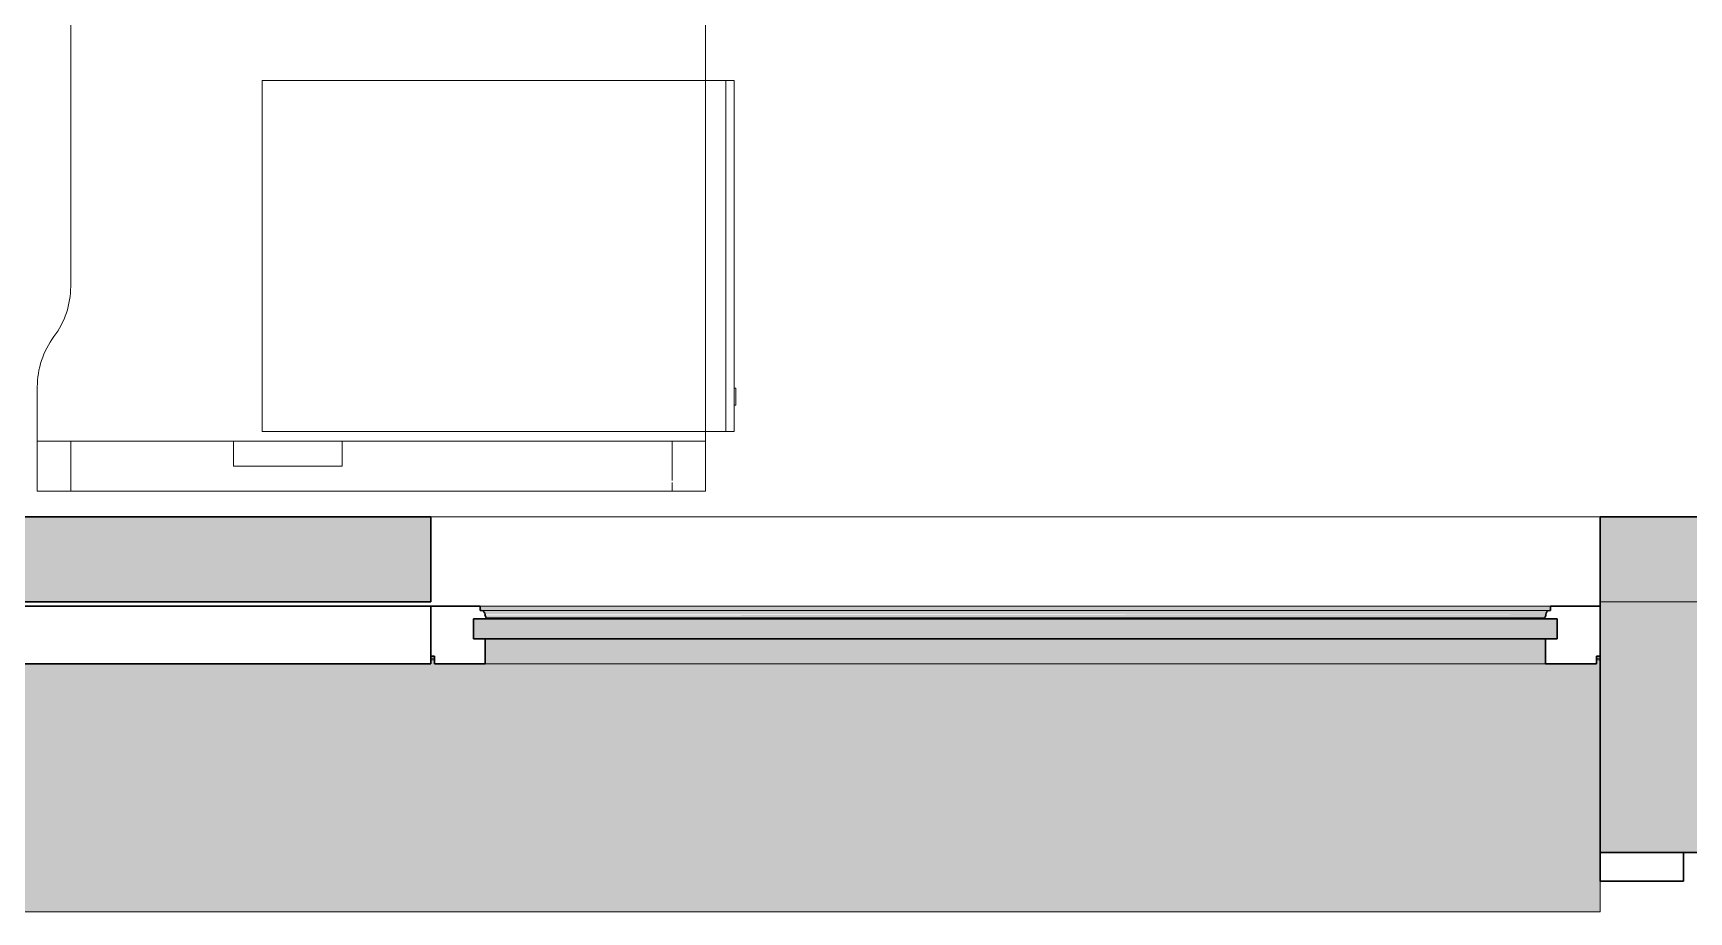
# Model space of a CAD drawing. Header units: millimetres. Extents: x 79795 to 317870, y -36033 to 97293.
# Drawn here: x 228192 to 230174, y 8896 to 9948 of the extents above; entities that cross this region are included whole.
import ezdxf

# ---------------------------------------------------------------- set-up
doc = ezdxf.new("R2010")
doc.units = ezdxf.units.MM
doc.header["$MEASUREMENT"] = 0
for name, color, linetype, lineweight in [('CSM-STL-XX-ZZ-M3-A-XXXX-00001_detached _19_04_21__rvt-1-Level 4$0$A-GLAZ', 7, 'CONTINUOUS', 9), ('CSM-STL-XX-ZZ-M3-A-XXXX-00001_detached _19_04_21__rvt-1-Level 4$0$A-WALL', 7, 'CONTINUOUS', 9), ('CSM-STL-XX-ZZ-M3-A-XXXX-00001_detached _19_04_21__rvt-1-Level 4$0$A-WALL-PATT', 7, 'CONTINUOUS', 9), ('CSM-STL-XX-ZZ-M3-A-XXXX-00001_detached _19_04_21__rvt-1-Level 4$0$I-WALL', 7, 'CONTINUOUS', 9), ('I-FURN', 8, 'CONTINUOUS', 9)]:
    doc.layers.add(name, color=color, linetype=linetype, lineweight=lineweight)

msp = doc.modelspace()

# ---------------------------------------------------------------- hatches: boundary and pattern name
at = {"layer": 'CSM-STL-XX-ZZ-M3-A-XXXX-00001_detached _19_04_21__rvt-1-Level 4$0$A-GLAZ'}
for points in [[(230004.8, 9257.2), (230008.6, 9257.2), (230008.6, 9262.2), (228727, 9262.2), (228727, 9257.2), (230002.8, 9257.2)], [(230016.6, 9223.3), (230016.6, 9247.2), (228719.1, 9247.2), (228719.1, 9223.3), (229746.4, 9223.3)], [(229148.4, 9252.3), (230002.8, 9252.3), (230004.6, 9255.9), (230004.8, 9257.2), (228729.9, 9256.7), (228732.6, 9253.6), (228733.3, 9252.3)], [(229746.4, 9248.3), (230001.4, 9248.3), (230002.6, 9252.3), (228733, 9251.2), (228734.3, 9248.3), (229148.4, 9248.3)], [(230001.4, 9247.2), (230001.4, 9248.3), (229746.4, 9247.2)], [(228733, 9193.3), (230002.6, 9193.3), (230002.6, 9223.3), (228733, 9223.3)], [(229746.4, 8896.3), (230067.8, 8896.3), (230067.8, 9198), (230063.5, 9198), (230063.5, 9193.3), (228672.2, 9193.3), (228672.2, 9198), (228667.8, 9198), (228667.8, 9193.3), (227183.8, 9193.3), (227183.8, 9198), (227179.5, 9198), (227179.5, 9193.3), (225788.2, 9193.3), (225788.2, 9198), (225783.8, 9198), (225783.8, 8896.3), (229148.4, 8896.3)]]:
    msp.add_hatch(color=256, dxfattribs=at).paths.add_polyline_path(points, flags=0)
h = msp.add_hatch(color=256, dxfattribs=at)
h.paths.add_polyline_path([(225847.4, 9255.5), (225844.6, 9257.2), (225845.9, 9256.1), (225847, 9255.6)], flags=0)
h.paths.add_polyline_path([(228731.4, 9255.5), (228728.6, 9257.2), (228729.9, 9256.1), (228731, 9255.6)], flags=0)
h = msp.add_hatch(color=256, dxfattribs=at)
h.paths.add_polyline_path([(230067.8, 9198), (230067.8, 9200.1), (230063.5, 9200.1), (230063.5, 9198)], flags=0)
h.paths.add_polyline_path([(228672.2, 9198), (228672.2, 9200.1), (228667.8, 9200.1), (228667.8, 9198)], flags=0)
h.paths.add_polyline_path([(227179.5, 9198), (227183.8, 9198), (227183.8, 9200.1), (227179.5, 9200.1)], flags=0)
h.paths.add_polyline_path([(225788.2, 9198), (225788.2, 9200.1), (225783.8, 9200.1), (225783.8, 9198)], flags=0)
at = {"layer": 'CSM-STL-XX-ZZ-M3-A-XXXX-00001_detached _19_04_21__rvt-1-Level 4$0$A-WALL-PATT'}
h = msp.add_hatch(color=256, dxfattribs=at)
h.paths.add_polyline_path([(230738.8, 9267.3), (230738.8, 9369.3), (230067.8, 9369.3), (230067.8, 9267.3), (230344.3, 9267.3)], flags=0)
h.paths.add_polyline_path([(225560.5, 9267.3), (225783.8, 9267.3), (225783.8, 9369.3), (224992.8, 9369.3), (224992.8, 9267.3)], flags=0)
h.paths.add_polyline_path([(223358.8, 9267.3), (223358.8, 9369.3), (222775.8, 9369.3), (222775.8, 9267.3)], flags=0)
for points in [[(228565.8, 9267.3), (228565.8, 9369.3), (227285.8, 9369.3), (227285.8, 9267.3), (228550.4, 9267.3)], [(228667.8, 9267.3), (228667.8, 9369.3), (228565.8, 9369.3), (228565.8, 9267.3)]]:
    msp.add_hatch(color=256, dxfattribs=at).paths.add_polyline_path(points, flags=0)
h = msp.add_hatch(color=256, dxfattribs=at)
h.paths.add_polyline_path([(230840.8, 8967.3), (230840.8, 9267.3), (230067.8, 9267.3), (230067.8, 8967.3), (230344.3, 8967.3)], flags=0)
h.paths.add_polyline_path([(225783.8, 8967.3), (225783.8, 9267.3), (224992.8, 9267.3), (224992.8, 8967.3), (225560.5, 8967.3)], flags=0)
h.paths.add_polyline_path([(223358.8, 8967.3), (223358.8, 9267.3), (222292.8, 9267.3), (222292.8, 8967.3), (222570.7, 8967.3)], flags=0)
h.paths.add_polyline_path([(212405, 8967.3), (212558.8, 8967.3), (212558.8, 9267.3), (211317.8, 9267.3), (211317.8, 8967.3), (211807.1, 8967.3)], flags=0)
h.paths.add_polyline_path([(206425.3, 8967.3), (207033.8, 8967.3), (207033.8, 9267.3), (202692.8, 9267.3), (202692.8, 8967.3), (205827.3, 8967.3)], flags=0)
h.paths.add_polyline_path([(198651.6, 8967.3), (199908.8, 8967.3), (199908.8, 9267.3), (197042.8, 9267.3), (197042.8, 8967.3)], flags=0)
h.paths.add_polyline_path([(190558.8, 8967.3), (190558.8, 9267.3), (187692.8, 9267.3), (187692.8, 8967.3), (189084, 8967.3)], flags=0)
h.paths.add_polyline_path([(184300.1, 8967.3), (184908.8, 8967.3), (184908.8, 9267.3), (180667.8, 9267.3), (180667.8, 8967.3), (183702.2, 8967.3)], flags=0)
h.paths.add_polyline_path([(170933.8, 8967.3), (170933.8, 9267.3), (169867.8, 9267.3), (169867.8, 8967.3), (170546.7, 8967.3)], flags=0)
h.paths.add_polyline_path([(167556.8, 8967.3), (168233.8, 8967.3), (168233.8, 9267.3), (167067.8, 9267.3), (167067.8, 8967.3)], flags=0)
h.paths.add_polyline_path([(156460.8, 8967.3), (156526.8, 8967.3), (156526.8, 9267.3), (156460.8, 9267.3)], flags=0)

# ---------------------------------------------------------------- linework, layer by layer
at = {"layer": 'CSM-STL-XX-ZZ-M3-A-XXXX-00001_detached _19_04_21__rvt-1-Level 4$0$A-GLAZ', "lineweight": 30}
for p, q in [((228667.8, 9262.2), (227183.8, 9262.2)), ((228667.8, 9193.3), (228667.8, 9262.2)), ((228727, 9262.2), (228667.8, 9262.2)), ((228667.8, 9262.2), (228667.8, 9202.3)), ((228727, 9257.2), (228727, 9262.2)), ((230008.6, 9262.2), (230008.6, 9257.2)), ((230067.8, 9262.2), (230008.6, 9262.2)), ((228719.1, 9247.2), (228719.1, 9223.3)), ((230016.6, 9247.2), (228719.1, 9247.2)), ((228719.1, 9223.3), (228719.1, 9247.2)), ((228719.1, 9247.2), (228734.3, 9247.2)), ((228728.6, 9257.2), (228727, 9257.2)), ((228734.3, 9247.2), (228734.3, 9248.3)), ((230001.4, 9248.3), (230001.4, 9247.2)), ((230001.4, 9247.2), (230016.6, 9247.2)), ((230008.6, 9257.2), (230007.1, 9257.2)), ((230016.6, 9223.3), (230016.6, 9247.2)), ((230016.6, 9247.2), (230016.6, 9223.3)), ((228719.1, 9223.3), (230016.6, 9223.3)), ((228733, 9223.3), (228719.1, 9223.3)), ((228733, 9193.3), (228733, 9223.3)), ((230016.6, 9223.3), (230002.6, 9223.3)), ((230002.6, 9223.3), (230002.6, 9193.3)), ((228667.8, 9202.3), (228672.2, 9202.3)), ((228672.2, 9202.3), (228672.2, 9193.3)), ((230063.5, 9193.3), (230063.5, 9202.3)), ((230063.5, 9202.3), (230067.8, 9202.3)), ((227183.8, 9193.3), (228667.8, 9193.3)), ((228672.2, 9193.3), (228733, 9193.3)), ((230002.6, 9193.3), (230063.5, 9193.3)), ((230067.8, 8967.3), (230067.8, 8933.3)), ((230167.8, 8933.3), (230167.8, 8967.3)), ((230067.8, 8933.3), (230167.8, 8933.3))]:
    msp.add_line(p, q, dxfattribs=at)
at = {"layer": 'CSM-STL-XX-ZZ-M3-A-XXXX-00001_detached _19_04_21__rvt-1-Level 4$0$A-GLAZ'}
for p, q in [((230008.6, 9262.2), (228727, 9262.2)), ((228727, 9257.2), (228728.6, 9257.2)), ((228728.6, 9257.2), (230007.1, 9257.2)), ((228734.3, 9248.3), (230001.4, 9248.3)), ((230007.1, 9257.2), (230008.6, 9257.2)), ((228667.8, 9200.1), (228672.2, 9200.1)), ((230063.5, 9200.1), (230067.8, 9200.1)), ((228667.8, 9198), (228672.2, 9198)), ((228733, 9193.3), (230002.6, 9193.3)), ((230063.5, 9198), (230067.8, 9198)), ((230067.8, 8933.3), (230067.8, 8896.3)), ((225783.8, 8896.3), (230067.8, 8896.3))]:
    msp.add_line(p, q, dxfattribs=at)
at = {"layer": 'CSM-STL-XX-ZZ-M3-A-XXXX-00001_detached _19_04_21__rvt-1-Level 4$0$A-GLAZ', "lineweight": 30}
for centre, radius, start, end in [((228727.5, 9252), 5.36, 3.4261, 78.0476), ((228740.2, 9252.7), 7.4, 183.4261, 216.5739), ((229995.5, 9252.7), 7.4, 323.4261, 356.5739), ((230008.2, 9252), 5.36, 101.9524, 176.5739)]:
    msp.add_arc(centre, radius, start, end, dxfattribs=at)
at = {"layer": 'CSM-STL-XX-ZZ-M3-A-XXXX-00001_detached _19_04_21__rvt-1-Level 4$0$A-GLAZ'}
for points, knots in [([(228731, 9255.9), (228730.9, 9256.1), (228730.5, 9256.4), (228729.7, 9256.9), (228729, 9257.1), (228728.6, 9257.2)], [-0.4, -0.4, -0.4, -0.4, -0.3, -0.2, 0, 0, 0, 0]), ([(228732.8, 9252.3), (228732.8, 9252.7), (228732.7, 9253.4), (228732.3, 9254.3), (228732.1, 9254.7), (228732, 9254.9)], [-1, -1, -1, -1, -0.8, -0.7, -0.6, -0.6, -0.6, -0.6]), ([(230003.7, 9254.9), (230003.6, 9254.7), (230003.4, 9254.3), (230003, 9253.4), (230002.9, 9252.7), (230002.8, 9252.3)], [0.6, 0.6, 0.6, 0.6, 0.7, 0.8, 1, 1, 1, 1]), ([(230007.1, 9257.2), (230006.6, 9257.1), (230006, 9256.9), (230005.2, 9256.4), (230004.8, 9256.1), (230004.6, 9255.9)], [0, 0, 0, 0, 0.2, 0.3, 0.4, 0.4, 0.4, 0.4])]:
    msp.add_open_spline(points, degree=3, knots=knots, dxfattribs=at)
for points in [[(228734.3, 9248.3), (228734, 9248.7), (228733.7, 9249.1), (228733.5, 9249.5)], [(230002.1, 9249.5), (230001.9, 9249.1), (230001.7, 9248.7), (230001.4, 9248.3)]]:
    msp.add_open_spline(points, degree=3, dxfattribs=at)
at = {"layer": 'CSM-STL-XX-ZZ-M3-A-XXXX-00001_detached _19_04_21__rvt-1-Level 4$0$A-WALL'}
msp.add_line((230738.8, 9267.3), (230067.8, 9267.3), dxfattribs=at)
at = {"layer": 'CSM-STL-XX-ZZ-M3-A-XXXX-00001_detached _19_04_21__rvt-1-Level 4$0$A-WALL', "lineweight": 30}
for p, q in [((230067.8, 9267.3), (230067.8, 8967.3)), ((230067.8, 8967.3), (230840.8, 8967.3))]:
    msp.add_line(p, q, dxfattribs=at)
at = {"layer": 'CSM-STL-XX-ZZ-M3-A-XXXX-00001_detached _19_04_21__rvt-1-Level 4$0$I-WALL', "lineweight": 30}
for p, q in [((228565.8, 9369.3), (227285.8, 9369.3)), ((228667.8, 9369.3), (228565.8, 9369.3)), ((228667.8, 9267.3), (228667.8, 9369.3)), ((230738.8, 9369.3), (230067.8, 9369.3)), ((230067.8, 9369.3), (230067.8, 9267.3)), ((227285.8, 9267.3), (228565.8, 9267.3)), ((228565.8, 9267.3), (228667.8, 9267.3))]:
    msp.add_line(p, q, dxfattribs=at)
at = {"layer": 'CSM-STL-XX-ZZ-M3-A-XXXX-00001_detached _19_04_21__rvt-1-Level 4$0$I-WALL'}
for p, q in [((228667.8, 9369.3), (230067.8, 9369.3)), ((230067.8, 9267.3), (230738.8, 9267.3))]:
    msp.add_line(p, q, dxfattribs=at)
at = {"layer": 'I-FURN'}
for p, q in [((228996.8, 9399.8), (228996.8, 10999.8)), ((228996.8, 10999.8), (228996.8, 9399.8)), ((228236.8, 10477.1), (228236.8, 9644.8)), ((228236.8, 9644.8), (228236.8, 10477.1)), ((228466.1, 9891.4), (228466.1, 9471.4)), ((228996.8, 9891.4), (228466.1, 9891.4)), ((229021.1, 9891.4), (228996.8, 9891.4)), ((229031.1, 9891.4), (229021.1, 9891.4)), ((229021.1, 9891.4), (229021.1, 9471.4)), ((229021.1, 9471.4), (229021.1, 9891.4)), ((229031.1, 9471.4), (229031.1, 9891.4)), ((228196.8, 9524.8), (228196.8, 9399.8)), ((228196.8, 9399.8), (228196.8, 9524.8)), ((229033.1, 9523), (229031.1, 9523)), ((229033.1, 9523), (229033.1, 9503)), ((229033.1, 9503), (229033.1, 9523)), ((229031.1, 9503), (229033.1, 9503)), ((228236.8, 9459.8), (228196.8, 9459.8)), ((228196.8, 9459.8), (228431.8, 9459.8)), ((228196.8, 9399.8), (228196.8, 9459.8)), ((228196.8, 9399.8), (228196.8, 9459.8)), ((228956.8, 9459.8), (228236.8, 9459.8)), ((228236.8, 9399.8), (228236.8, 9459.8)), ((228236.8, 9399.8), (228236.8, 9459.8)), ((228431.8, 9459.8), (228561.8, 9459.8)), ((228431.8, 9429.8), (228431.8, 9459.8)), ((228431.8, 9429.8), (228431.8, 9459.8)), ((228466.1, 9471.4), (228996.8, 9471.4)), ((228561.8, 9459.8), (228996.8, 9459.8)), ((228561.8, 9459.8), (228561.8, 9429.8)), ((228561.8, 9429.8), (228561.8, 9459.8)), ((228996.8, 9459.8), (228956.8, 9459.8)), ((228956.8, 9412.7), (228956.8, 9459.8)), ((228956.8, 9412.7), (228956.8, 9459.8)), ((228996.8, 9471.4), (229021.1, 9471.4)), ((228996.8, 9459.8), (228996.8, 9399.8)), ((228996.8, 9399.8), (228996.8, 9459.8)), ((229021.1, 9471.4), (229031.1, 9471.4)), ((228561.8, 9429.8), (228431.8, 9429.8)), ((228431.8, 9429.8), (228561.8, 9429.8)), ((228196.8, 9399.8), (228236.8, 9399.8)), ((228996.8, 9399.8), (228196.8, 9399.8)), ((228196.8, 9399.8), (228996.8, 9399.8)), ((228996.8, 9399.8), (228196.8, 9399.8)), ((228236.8, 9399.8), (228956.8, 9399.8)), ((228956.8, 9399.8), (228956.8, 9410.4)), ((228956.8, 9399.8), (228956.8, 9410.4)), ((228956.8, 9399.8), (228996.8, 9399.8))]:
    msp.add_line(p, q, dxfattribs=at)
for centre, start, end in [((228136.8, 9644.8), 323.1301, 0), ((228136.8, 9644.8), 323.1301, 0), ((228296.8, 9524.8), 143.1301, 180), ((228296.8, 9524.8), 143.1301, 180)]:
    msp.add_arc(centre, 100, start, end, dxfattribs=at)

doc.saveas('drawing.dxf')
